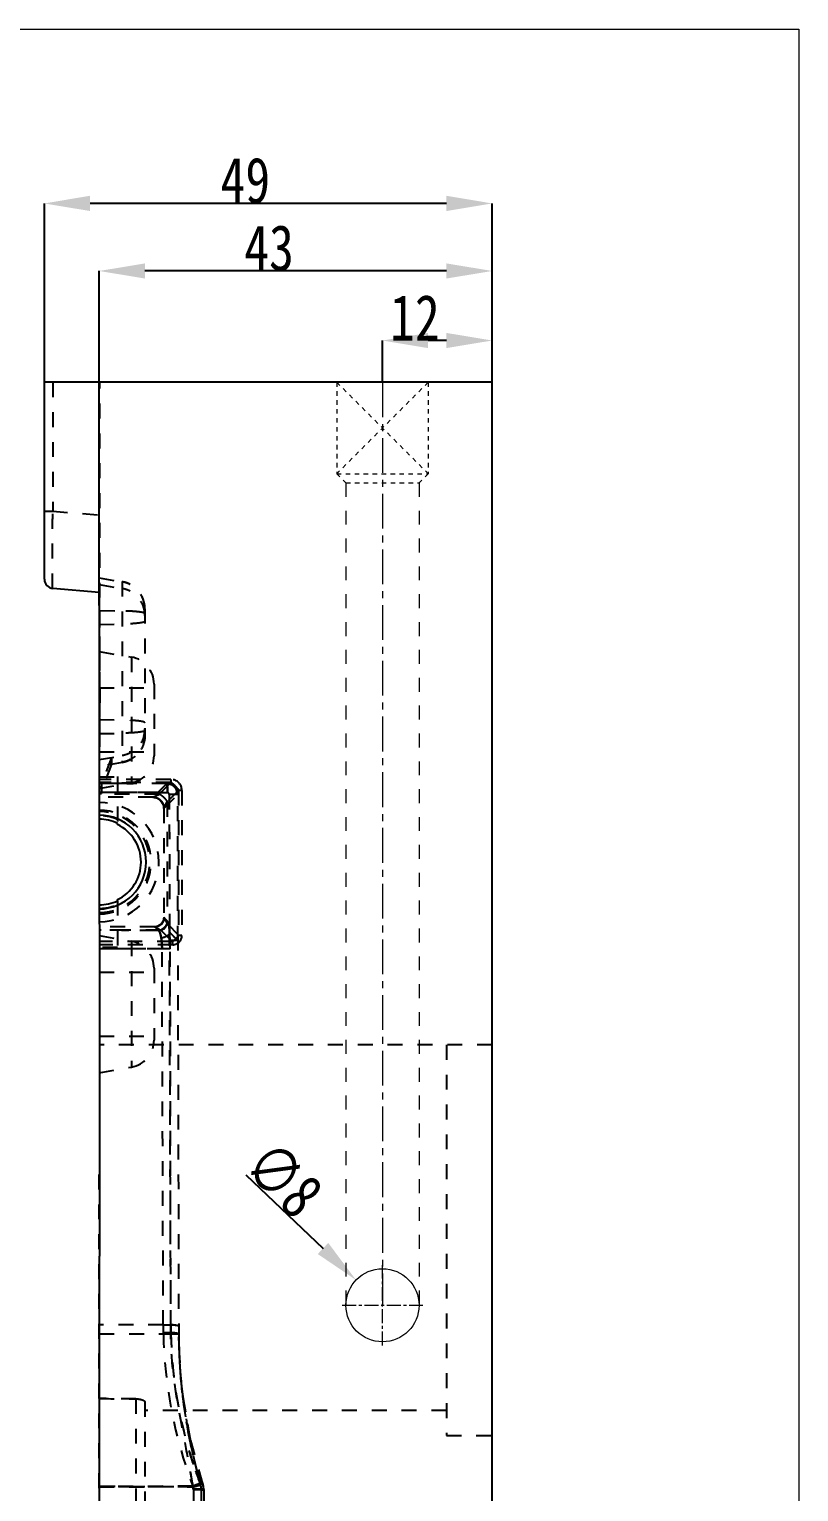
# Model space of a CAD drawing. Header units: millimetres. Extents: x 583 to 1942, y -5112 to 253.
# Drawn here: x 1304.8 to 1389, y -1785.8 to -1625.8 of the extents above; entities that cross this region are included whole.
import ezdxf

# ---------------------------------------------------------------- set-up
doc = ezdxf.new("R2010")
doc.units = ezdxf.units.MM
doc.header["$LTSCALE"] = 16.335
doc.header["$PDMODE"] = 3
doc.header["$PDSIZE"] = 0.3125
doc.linetypes.add('CENTER', pattern=[0.6, 0.375, -0.075, 0.075, -0.075])
doc.linetypes.add('HIDDEN', pattern=[0.2, 0.1, -0.1])
doc.layers.get('0').update_dxf_attribs({"linetype": 'CONTINUOUS'})
doc.layers.get('Defpoints').update_dxf_attribs({"linetype": 'CONTINUOUS'})
doc.layers.add('cool', color=153, linetype='HIDDEN', lineweight=9)
doc.layers.add('epin', color=13, linetype='CONTINUOUS', lineweight=9)
doc.layers.add('DEFAULT_2', color=8, linetype='HIDDEN')
doc.styles.get("Standard").update_dxf_attribs({"font": 'txt', "width": 0.8})
doc.dimstyles.new('副本 11', dxfattribs={"dimtxt": 2.5, "dimasz": 2.5, "dimexe": 1.25, "dimexo": 0.625, "dimtad": 1, "dimdsep": 46, "dimtxsty": 'Standard', "dimcen": 2.5, "dimadec": 0, "dimazin": 0, "dimtfac": 1, "dimtmove": 0, "dimatfit": 3, "dimfxl": 0, "dimarcsym": 0})

# ---------------------------------------------------------------- blocks, each defined once
blk = doc.blocks.new('*D118')
at = {"layer": 'Defpoints', "color": 0}
for p in [(1306.48, -1644.87), (1306.48, -1664.44), (1355.48, -1664.44)]:
    blk.add_point(p, dxfattribs=at)
at = {"layer": 'epin', "color": 4, "lineweight": -2}
for p, q in [((1306.48, -1664.44), (1306.48, -1644.87)), ((1350.48, -1644.87), (1311.48, -1644.87)), ((1355.48, -1664.44), (1355.48, -1644.87))]:
    blk.add_line(p, q, dxfattribs=at)
at = {"layer": 'epin', "color": 4}
for points in [[(1311.48, -1644.03), (1311.48, -1645.7), (1306.48, -1644.87)], [(1350.48, -1644.03), (1350.48, -1645.7), (1355.48, -1644.87)]]:
    blk.add_solid(points, dxfattribs=at)
at = {"layer": 'epin', "color": 6, "insert": (1328.47, -1642.37), "char_height": 5, "attachment_point": 5}
blk.add_mtext('49', dxfattribs=at)
blk = doc.blocks.new('*D119')
at = {"layer": 'Defpoints', "color": 0}
for p in [(1312.49, -1652.26), (1355.48, -1664.44), (1312.49, -1688.86)]:
    blk.add_point(p, dxfattribs=at)
at = {"layer": 'epin', "color": 4, "lineweight": -2}
for p, q in [((1312.49, -1688.86), (1312.49, -1652.26)), ((1350.48, -1652.26), (1317.49, -1652.26)), ((1355.48, -1664.44), (1355.48, -1652.26))]:
    blk.add_line(p, q, dxfattribs=at)
at = {"layer": 'epin', "color": 4}
for points in [[(1317.49, -1651.43), (1317.49, -1653.09), (1312.49, -1652.26)], [(1350.48, -1651.43), (1350.48, -1653.09), (1355.48, -1652.26)]]:
    blk.add_solid(points, dxfattribs=at)
at = {"layer": 'epin', "color": 6, "insert": (1331.07, -1649.76), "char_height": 5, "attachment_point": 5}
blk.add_mtext('43', dxfattribs=at)
blk = doc.blocks.new('*D167')
at = {"layer": 'Defpoints', "color": 0}
for p in [(1340.59, -1762.68), (1346.38, -1768.21)]:
    blk.add_point(p, dxfattribs=at)
at = {"layer": 'epin', "color": 4, "lineweight": -2}
blk.add_line((1328.54, -1751.16), (1336.98, -1759.22), dxfattribs=at)
at = {"layer": 'epin', "color": 4}
blk.add_solid([(1337.55, -1758.62), (1336.4, -1759.83), (1340.59, -1762.68)], dxfattribs=at)
at = {"layer": 'epin', "color": 6, "insert": (1332.68, -1751.66), "char_height": 5, "attachment_point": 5, "rotation": 316.3021}
blk.add_mtext('∅8', dxfattribs=at)
blk = doc.blocks.new('cool_jt_g12')
at = {"layer": 'cool', "ltscale": 0.3}
for p, q in [((0, 5), (10, 5)), ((0, -5), (10, 5)), ((0, 5), (10, -5)), ((10, -5), (10, 5)), ((10, 5), (11, 4)), ((11, -4), (11, 4)), ((10, -5), (11, -4)), ((0, -5), (10, -5))]:
    blk.add_line(p, q, dxfattribs=at)
blk = doc.blocks.new('*D170')
at = {"layer": 'Defpoints', "color": 0}
for p in [(1343.48, -1659.87), (1343.48, -1664.44), (1355.48, -1664.44)]:
    blk.add_point(p, dxfattribs=at)
at = {"layer": 'epin', "color": 4, "lineweight": -2}
for p, q in [((1343.48, -1664.44), (1343.48, -1659.87)), ((1350.48, -1659.87), (1348.48, -1659.87)), ((1355.48, -1664.44), (1355.48, -1659.87))]:
    blk.add_line(p, q, dxfattribs=at)
at = {"layer": 'epin', "color": 4}
for points in [[(1348.48, -1659.04), (1348.48, -1660.7), (1343.48, -1659.87)], [(1350.48, -1659.04), (1350.48, -1660.7), (1355.48, -1659.87)]]:
    blk.add_solid(points, dxfattribs=at)
at = {"layer": 'epin', "color": 6, "insert": (1347.03, -1657.37), "char_height": 5, "attachment_point": 5}
blk.add_mtext('12', dxfattribs=at)

msp = doc.modelspace()

# ---------------------------------------------------------------- linework, layer by layer
at = {"color": 7, "linetype": 'Continuous'}
for p, q in [((1306.484, -1686.001), (1306.484, -1664.442)), ((1355.484, -1664.442), (1306.484, -1664.442)), ((1355.484, -1834.442), (1355.484, -1664.442)), ((1312.484, -1687.442), (1307.397, -1686.997)), ((1312.484, -1687.442), (1312.514, -1760.057)), ((1314.484, -1712.83), (1314.484, -1712.716)), ((1314.484, -1721.167), (1314.484, -1721.054)), ((1312.484, -1811.442), (1312.514, -1760.057))]:
    msp.add_line(p, q, dxfattribs=at)
for centre, radius, start, end in [((1307.484, -1686.001), 1, 180, 265), ((1312.484, -1716.942), 5.127, 270, 90), ((1312.484, -1716.942), 4.573, 295.93642, 64.06358)]:
    msp.add_arc(centre, radius, start, end, dxfattribs=at)
for centre, major_axis, start_param, end_param in [((1312.466, -1716.874), (-1.223, 4.458), -0.719755, -0.2717779), ((1312.466, -1717.01), (1.223, 4.458), 3.4133706, 3.8613477)]:
    msp.add_ellipse(centre, major_axis=major_axis, ratio=0.9998847, start_param=start_param, end_param=end_param, dxfattribs=at)
at = {"layer": 'cool', "color": 1, "linetype": 'CENTER', "ltscale": 0.621977}
msp.add_line((1343.484, -1664.442), (1343.484, -1765.442), dxfattribs=at)
at = {"layer": 'cool', "ltscale": 0.932966}
for p, q in [((1339.484, -1675.442), (1339.484, -1765.442)), ((1347.484, -1675.442), (1347.484, -1765.442))]:
    msp.add_line(p, q, dxfattribs=at)
at = {"layer": 'DEFAULT_2', "color": 8, "linetype": 'HIDDEN'}
for p, q in [((1307.397, -1664.442), (1307.397, -1678.529)), ((1312.484, -1687.442), (1312.484, -1664.442)), ((1312.544, -1704.341), (1312.544, -1664.442)), ((1306.484, -1678.529), (1307.397, -1678.529)), ((1307.397, -1678.529), (1312.484, -1678.974)), ((1312.484, -1685.834), (1315.005, -1686.276)), ((1312.484, -1686.566), (1315.005, -1687.008)), ((1315.005, -1686.258), (1315.005, -1706.042)), ((1312.544, -1689.417), (1315.005, -1689.46)), ((1317.484, -1689.213), (1317.484, -1703.085)), ((1312.484, -1690.944), (1315.005, -1690.9)), ((1312.484, -1693.89), (1316.005, -1694.511)), ((1312.544, -1694.341), (1312.484, -1694.341)), ((1312.527, -1693.89), (1312.525, -1694.341)), ((1316.005, -1694.511), (1316.005, -1708.269)), ((1312.484, -1697.89), (1318.484, -1697.89)), ((1312.544, -1697.89), (1312.514, -1704.341)), ((1318.484, -1697.465), (1318.484, -1705.314)), ((1312.484, -1701.356), (1315.005, -1701.401)), ((1312.484, -1702.885), (1315.005, -1702.84)), ((1312.484, -1704.89), (1318.484, -1704.89)), ((1312.484, -1705.734), (1315.005, -1705.292)), ((1313.822, -1705.5), (1312.734, -1708.421)), ((1313.822, -1705.5), (1313.822, -1706.232)), ((1315.005, -1706.042), (1312.484, -1706.487)), ((1313.822, -1706.232), (1312.734, -1709.153)), ((1314.484, -1707.591), (1314.484, -1712.716)), ((1320.323, -1707.897), (1312.484, -1707.897)), ((1320.323, -1708.25), (1312.484, -1708.25)), ((1312.484, -1708.89), (1316.005, -1708.269)), ((1312.484, -1708.322), (1312.735, -1708.322)), ((1312.484, -1708.72), (1312.734, -1708.72)), ((1312.734, -1708.421), (1312.734, -1709.452)), ((1315.673, -1708.327), (1316.005, -1708.328)), ((1316.005, -1708.328), (1316.186, -1708.328)), ((1319.877, -1708.349), (1318.376, -1709.85)), ((1320.323, -1708.25), (1319.071, -1709.503)), ((1319.877, -1708.349), (1319.885, -1708.344)), ((1319.885, -1708.344), (1319.885, -1708.344)), ((1321.176, -1709.103), (1319.924, -1710.356)), ((1320.323, -1707.897), (1320.323, -1708.25)), ((1321.176, -1709.103), (1321.176, -1724.923)), ((1321.529, -1709.103), (1321.176, -1709.103)), ((1321.529, -1709.103), (1321.529, -1724.982)), ((1312.484, -1709.316), (1312.733, -1709.316)), ((1312.484, -1709.452), (1312.734, -1709.452)), ((1319.071, -1709.503), (1312.484, -1709.503)), ((1318.364, -1709.856), (1312.484, -1709.856)), ((1318.376, -1709.85), (1318.363, -1709.856)), ((1318.376, -1709.85), (1318.364, -1709.856)), ((1318.364, -1709.856), (1318.783, -1709.931)), ((1318.364, -1709.856), (1318.821, -1709.946)), ((1318.366, -1709.855), (1319.071, -1709.503)), ((1318.783, -1709.931), (1319.203, -1710.195)), ((1318.821, -1709.946), (1319.231, -1710.224)), ((1319.203, -1710.195), (1319.481, -1710.606)), ((1319.231, -1710.224), (1319.495, -1710.643)), ((1319.481, -1710.606), (1319.57, -1711.062)), ((1319.495, -1710.643), (1319.57, -1711.062)), ((1319.571, -1711.061), (1319.924, -1710.356)), ((1319.576, -1711.05), (1321.076, -1709.55)), ((1319.924, -1710.356), (1319.924, -1723.67)), ((1320.153, -1709.549), (1320.173, -1725.535)), ((1321.081, -1709.55), (1320.153, -1709.549)), ((1321.078, -1725.535), (1321.076, -1709.55)), ((1321.076, -1709.55), (1321.081, -1709.55)), ((1319.576, -1711.05), (1319.57, -1711.063)), ((1319.576, -1711.05), (1319.57, -1711.063)), ((1319.57, -1711.063), (1319.57, -1723.022)), ((1314.484, -1721.167), (1314.484, -1726.292)), ((1319.498, -1723.397), (1319.264, -1723.745)), ((1319.51, -1723.366), (1319.288, -1723.721)), ((1319.57, -1723.022), (1319.498, -1723.397)), ((1319.57, -1723.023), (1319.51, -1723.366)), ((1319.576, -1723.034), (1319.57, -1723.022)), ((1319.571, -1723.024), (1319.924, -1723.67)), ((1319.98, -1723.437), (1319.576, -1723.034)), ((1320.326, -1768.562), (1320.17, -1723.021)), ((1318.576, -1724.034), (1312.484, -1724.034)), ((1319.213, -1724.381), (1312.484, -1724.381)), ((1312.484, -1724.994), (1316.005, -1725.615)), ((1318.98, -1724.437), (1318.564, -1724.433)), ((1318.94, -1723.955), (1318.565, -1724.028)), ((1318.576, -1724.034), (1318.565, -1724.028)), ((1318.566, -1724.028), (1319.213, -1724.381)), ((1318.576, -1724.034), (1318.98, -1724.437)), ((1319.288, -1723.721), (1318.94, -1723.955)), ((1320.466, -1725.634), (1319.213, -1724.381)), ((1321.176, -1724.923), (1319.924, -1723.67)), ((1320.196, -1724.653), (1321.078, -1725.535)), ((1321.027, -1725.484), (1320.196, -1724.653)), ((1321.078, -1724.982), (1321.18, -1767.722)), ((1321.529, -1724.982), (1321.176, -1724.923)), ((1320.466, -1725.634), (1312.484, -1725.634)), ((1320.524, -1725.987), (1312.484, -1725.987)), ((1316.005, -1725.615), (1316.005, -1739.373)), ((1320.258, -1726.445), (1319.359, -1726.446)), ((1319.492, -1767.627), (1319.359, -1726.446)), ((1320.479, -1725.535), (1320.173, -1725.535)), ((1320.314, -1767.6), (1320.258, -1726.445)), ((1320.466, -1725.634), (1320.524, -1725.987)), ((1320.524, -1725.987), (1320.466, -1725.634)), ((1321.078, -1725.535), (1321.027, -1725.484)), ((1321.078, -1725.535), (1321.083, -1725.535)), ((1321.078, -1725.535), (1321.083, -1725.535)), ((1312.484, -1728.994), (1318.484, -1728.994)), ((1318.484, -1728.569), (1318.484, -1736.419)), ((1312.484, -1735.994), (1318.484, -1735.994)), ((1355.484, -1736.942), (1312.484, -1736.942)), ((1350.484, -1736.942), (1350.484, -1779.69)), ((1312.484, -1739.994), (1316.005, -1739.373)), ((1312.544, -1760.057), (1312.544, -1739.182)), ((1312.484, -1834.442), (1312.484, -1750.057)), ((1321.18, -1767.722), (1321.181, -1768.001)), ((1321.18, -1767.722), (1321.181, -1768.14)), ((1321.181, -1768.001), (1321.182, -1768.559)), ((1321.181, -1768.14), (1321.183, -1768.559)), ((1320.322, -1768.441), (1319.502, -1768.455)), ((1320.326, -1768.562), (1321.182, -1768.559)), ((1321.182, -1768.559), (1321.183, -1768.559)), ((1321.182, -1768.559), (1321.194, -1769.508)), ((1321.193, -1769.508), (1321.194, -1769.564)), ((1321.574, -1774.982), (1321.194, -1769.508)), ((1321.194, -1769.564), (1321.232, -1770.789)), ((1321.441, -1773.844), (1321.232, -1770.789)), ((1316.502, -1775.68), (1312.484, -1775.654)), ((1316.502, -1775.68), (1316.502, -1811.599)), ((1317.484, -1776.023), (1317.484, -1820.496)), ((1322.514, -1780.347), (1321.574, -1774.982)), ((1350.484, -1776.942), (1317.484, -1776.942)), ((1323.159, -1783.521), (1322.248, -1779.456)), ((1350.484, -1779.692), (1355.484, -1779.692)), ((1323.155, -1783.511), (1323.571, -1785.009)), ((1322.72, -1785.231), (1312.484, -1785.289)), ((1312.693, -1785.325), (1312.484, -1785.325)), ((1323.652, -1785.57), (1322.793, -1785.57)), ((1322.793, -1785.57), (1322.793, -1787.292)), ((1323.652, -1785.651), (1322.793, -1785.651)), ((1323.652, -1785.57), (1323.652, -1787.292)), ((1323.816, -1784.92), (1323.816, -1784.92)), ((1323.941, -1785.616), (1323.834, -1784.969)), ((1323.941, -1785.616), (1323.941, -1787.292))]:
    msp.add_line(p, q, dxfattribs=at)
for points in [[(1321.081, -1709.55), (1321.069, -1709.385), (1320.902, -1708.918), (1320.554, -1708.553), (1320.096, -1708.364), (1319.885, -1708.344)], [(1321.081, -1709.55), (1321.06, -1709.325), (1320.868, -1708.865), (1320.5, -1708.519), (1320.033, -1708.354), (1319.885, -1708.344)], [(1319.264, -1723.745), (1318.908, -1723.967), (1318.565, -1724.028)], [(1322.253, -1779.483), (1321.435, -1773.783), (1321.182, -1768.559)], [(1323.833, -1784.968), (1322.448, -1780.041), (1321.528, -1774.57)], [(1323.941, -1785.616), (1323.913, -1785.284), (1323.816, -1784.919)]]:
    msp.add_lwpolyline(points, dxfattribs=at)
for centre, radius, start, end in [((1314.484, -1689.213), 3, 0, 80), ((489.648, -1688.525), 822.897, 359.626485, 359.937925), ((1314.523, -1689.945), 2.961, 14.07658, 16.06014), ((1314.497, -1689.95), 2.987, 0.04163, 14.06626), ((1937.541, -1697.996), 625.027, 179.664945, 179.966442), ((1315.484, -1697.465), 3, 0, 80), ((1314.497, -1702.35), 2.987, 345.93374, 359.95837), ((1314.484, -1703.088), 3, 280, 0), ((1314.523, -1702.356), 2.961, 343.93986, 345.92342), ((1315.484, -1705.314), 3, 280, 0), ((1311.4, -1519.548), 188.069, 270.33048, 270.93983), ((1312.491, -2705.165), 996.849, 89.575028, 90.00038), ((1312.491, -2704.099), 995.777, 89.574996, 90.000376), ((1312.5, -2702.702), 994.38, 89.574913, 89.787627), ((1319.864, -1709.561), 1.212, 0.54877, 89.38333), ((1320.323, -1709.103), 1.206, 0, 90), ((1319.365, -1710.062), 2.052, 36.25206, 53.74794), ((1312.491, -2589.047), 879.731, 89.514054, 90.000399), ((1312.484, -1716.942), 6.532, 270, 90), ((1312.487, -2590.316), 881, 89.617516, 89.983984), ((1318.32, -1711.168), 1.322, 66.10416, 69.5052), ((1318.458, -1710.967), 1.078, 43.46592, 48.26092), ((1318.258, -1711.107), 1.323, 21.59881, 23.91516), ((1312.484, -1716.942), 5.678, 270, 90), ((1312.484, -1716.942), 5.527, 270, 90), ((1312.484, -1716.942), 5.073, 66.77995, 90), ((1312.484, -1716.942), 5.073, 270, 293.22005), ((1312.487, -2449.169), 724.761, 89.486645, 90.000194), ((1312.493, -2447.925), 723.517, 89.519248, 90.000671), ((1318.647, -1723.104), 0.896, 313.9829, 317.85277), ((1320.524, -1724.982), 1.005, 270, 0), ((1311.4, -1914.336), 188.069, 89.06017, 89.66952), ((1312.485, -2667.875), 941.455, 89.878277, 90.000017), ((1312.486, -2665.781), 939.36, 89.580779, 90.000117), ((1312.493, -2665.012), 938.591, 89.689807, 89.878383), ((1315.484, -1728.569), 3, 0, 80), ((1310.009, -1726.521), 9.351, 0.45945, 3.27654), ((1292.038, -1726.482), 28.22, 1.01014, 1.3832), ((1291.58, -1726.491), 28.678, 0.09231, 1.01195), ((1320.811, -1931.418), 205.883, 89.96279, 90.09247), ((1319.69, -1724.151), 1.675, 306.14916, 314.95209), ((1315.484, -1736.419), 3, 280, 0), ((1312.492, -4143.349), 2375.781, 89.831186, 90.000184), ((1312.516, -4126.81), 2359.242, 89.830594, 90.000776), ((1367.023, -1767.612), 47.53, 180.01746, 181.01658), ((1370.873, -1767.534), 50.559, 180.07483, 181.0279), ((1310.994, 1146.232), 2914.814, 270.029301, 270.183432), ((1313.688, 708.389), 2476.972, 269.972168, 270.153545), ((1369.807, -1767.501), 50.315, 181.08674, 200.63269), ((1369.231, -1767.52), 48.918, 181.07918, 200.86555), ((1368.977, -1767.57), 48.663, 181.02596, 199.19396), ((1379.053, -1768.389), 57.871, 180.16867, 181.1087), ((1380.531, -1768.329), 59.349, 181.13825, 194.82063), ((1379.665, -1768.37), 58.483, 182.37065, 183.31319), ((1379.978, -1768.352), 58.797, 183.31364, 184.79119), ((1380.354, -1768.32), 59.174, 184.79141, 186.46506), ((1380.895, -1768.256), 59.719, 186.46773, 190.07665), ((1381.231, -1768.198), 60.06, 190.07439, 191.56829), ((1381.43, -1768.157), 60.263, 191.56909, 194.77071), ((1223.887, -1801.578), 100.202, 9.37957, 10.3139), ((1369.876, -1767.231), 49.624, 199.22231, 200.91189), ((1312.832, -2975.126), 1189.838, 89.775958, 90.016745), ((1313.043, -2856.433), 1071.144, 89.481358, 90.029859), ((1313.577, -2777.683), 992.393, 89.471039, 89.77437), ((1321.819, -1785.571), 0.973, 0.05807, 17.25771), ((1324.026, -1787.181), 2.294, 101.61279, 102.70918), ((1321.535, -1785.694), 2.123, 18.6937, 20.7096), ((1321.66, -1785.652), 1.991, 0.02774, 18.69979), ((1321.658, -1785.569), 1.994, 359.95984, 16.26772)]:
    msp.add_arc(centre, radius, start, end, dxfattribs=at)
msp.add_ellipse((1717.049, -1756.942), major_axis=(1145.799, 0), ratio=0.0174551, start_param=-1.9316625, end_param=-1.9279175, dxfattribs=at)
for points, knots in [([(1307.397, -1686.997), (1307.394, -1686.996), (1307.393, -1686.976), (1307.388, -1686.951), (1307.385, -1686.897), (1307.382, -1686.827), (1307.379, -1686.736), (1307.374, -1686.576), (1307.37, -1686.327), (1307.366, -1685.973), (1307.364, -1685.548), (1307.362, -1685.055), (1307.361, -1684.499), (1307.362, -1683.885), (1307.365, -1682.969), (1307.371, -1681.729), (1307.382, -1680.16), (1307.392, -1679.08), (1307.397, -1678.529)], [0, 0, 0, 0, 0.001335, 0.0049982, 0.0110279, 0.0194208, 0.0301684, 0.0432475, 0.0762591, 0.1181626, 0.1685619, 0.2269717, 0.2928429, 0.3655331, 0.4443552, 0.6172282, 0.8049096, 1, 1, 1, 1]), ([(1317.484, -1689.216), (1317.484, -1688.87), (1317.361, -1688.172), (1316.829, -1687.257), (1316.015, -1686.577), (1315.347, -1686.336), (1315.005, -1686.276)], [0, 0, 0, 0, 0.2495177, 0.4992598, 0.7494209, 1, 1, 1, 1]), ([(1317.484, -1689.948), (1317.484, -1689.603), (1317.361, -1688.905), (1316.829, -1687.99), (1316.015, -1687.31), (1315.347, -1687.068), (1315.005, -1687.008)], [0, 0, 0, 0, 0.2495177, 0.4992598, 0.7494209, 1, 1, 1, 1]), ([(1317.484, -1689.754), (1317.484, -1689.731), (1317.413, -1689.681), (1317.281, -1689.644), (1317.056, -1689.597), (1316.761, -1689.558), (1316.394, -1689.522), (1315.802, -1689.482), (1315.332, -1689.466), (1315.005, -1689.46)], [0, 0, 0, 0, 0.0273589, 0.08458, 0.1741402, 0.294242, 0.4414896, 0.6116575, 1, 1, 1, 1]), ([(1317.029, -1689.596), (1316.742, -1689.55), (1316.067, -1689.493), (1315.391, -1689.467), (1315.005, -1689.46)], [0, 0, 0, 0, 0.4293679, 1, 1, 1, 1]), ([(1317.484, -1690.606), (1317.484, -1690.629), (1317.413, -1690.679), (1317.281, -1690.716), (1317.056, -1690.763), (1316.761, -1690.802), (1316.394, -1690.838), (1315.802, -1690.878), (1315.332, -1690.894), (1315.005, -1690.9)], [0, 0, 0, 0, 0.0273589, 0.08458, 0.1741402, 0.294242, 0.4414896, 0.6116575, 1, 1, 1, 1]), ([(1317.484, -1701.695), (1317.484, -1701.671), (1317.413, -1701.622), (1317.281, -1701.585), (1317.056, -1701.537), (1316.761, -1701.498), (1316.394, -1701.462), (1315.802, -1701.422), (1315.332, -1701.406), (1315.005, -1701.401)], [0, 0, 0, 0, 0.0273589, 0.08458, 0.1741402, 0.294242, 0.4414896, 0.6116575, 1, 1, 1, 1]), ([(1317.484, -1702.352), (1317.484, -1702.698), (1317.361, -1703.396), (1316.829, -1704.311), (1316.015, -1704.991), (1315.347, -1705.232), (1315.005, -1705.292)], [0, 0, 0, 0, 0.2495177, 0.4992598, 0.7494209, 1, 1, 1, 1]), ([(1317.484, -1702.547), (1317.484, -1702.57), (1317.413, -1702.619), (1317.281, -1702.656), (1317.056, -1702.704), (1316.761, -1702.743), (1316.394, -1702.779), (1315.802, -1702.819), (1315.332, -1702.835), (1315.005, -1702.84)], [0, 0, 0, 0, 0.0273589, 0.08458, 0.1741402, 0.294242, 0.4414896, 0.6116575, 1, 1, 1, 1]), ([(1317.029, -1702.705), (1316.742, -1702.75), (1316.067, -1702.808), (1315.391, -1702.834), (1315.005, -1702.84)], [0, 0, 0, 0, 0.4293679, 1, 1, 1, 1]), ([(1317.484, -1703.085), (1317.484, -1703.43), (1317.361, -1704.128), (1316.829, -1705.043), (1316.015, -1705.723), (1315.347, -1705.965), (1315.005, -1706.025)], [0, 0, 0, 0, 0.2495177, 0.4992598, 0.7494209, 1, 1, 1, 1]), ([(1319.877, -1708.349), (1320.033, -1708.35), (1320.347, -1708.415), (1320.743, -1708.683), (1321.01, -1709.081), (1321.075, -1709.395), (1321.076, -1709.55)], [0, 0, 0, 0, 0.249642, 0.4998243, 0.7501087, 1, 1, 1, 1]), ([(1319.952, -1709.347), (1319.953, -1709.226), (1319.952, -1709.046), (1319.945, -1708.812), (1319.937, -1708.654), (1319.927, -1708.526), (1319.915, -1708.428), (1319.904, -1708.377), (1319.892, -1708.344), (1319.885, -1708.344)], [0, 0, 0, 0, 0.3591489, 0.5356516, 0.6950811, 0.8257207, 0.9210253, 0.9778905, 1, 1, 1, 1]), ([(1319.923, -1708.494), (1319.937, -1708.622), (1319.95, -1708.907), (1319.953, -1709.191), (1319.952, -1709.347)], [0, 0, 0, 0, 0.4508348, 1, 1, 1, 1]), ([(1320.323, -1708.25), (1320.345, -1708.261), (1320.433, -1708.308), (1320.517, -1708.362), (1320.578, -1708.407)], [0, 0, 0, 0, 0.2429762, 1, 1, 1, 1]), ([(1321.02, -1708.848), (1321.035, -1708.869), (1321.092, -1708.95), (1321.143, -1709.036), (1321.176, -1709.103)], [0, 0, 0, 0, 0.256422, 1, 1, 1, 1]), ([(1318.364, -1709.856), (1318.371, -1709.856), (1318.394, -1709.837), (1318.445, -1709.818), (1318.52, -1709.777), (1318.613, -1709.732), (1318.718, -1709.679), (1318.871, -1709.603), (1318.99, -1709.543), (1319.071, -1709.503)], [0, 0, 0, 0, 0.0279149, 0.1024959, 0.2128899, 0.346747, 0.4965265, 0.6572823, 1, 1, 1, 1]), ([(1319.576, -1711.05), (1319.575, -1710.9), (1319.505, -1710.589), (1319.247, -1710.181), (1318.838, -1709.922), (1318.527, -1709.851), (1318.376, -1709.85)], [0, 0, 0, 0, 0.2418277, 0.4994461, 0.7574033, 1, 1, 1, 1]), ([(1318.376, -1709.85), (1318.409, -1709.85), (1318.548, -1709.859), (1318.684, -1709.892), (1318.783, -1709.929)], [0, 0, 0, 0, 0.2385982, 1, 1, 1, 1]), ([(1319.071, -1709.503), (1319.259, -1709.597), (1319.589, -1709.848), (1319.836, -1710.18), (1319.924, -1710.356)], [0, 0, 0, 0, 0.5184831, 1, 1, 1, 1]), ([(1319.488, -1710.62), (1319.502, -1710.656), (1319.55, -1710.794), (1319.575, -1710.941), (1319.576, -1711.05)], [0, 0, 0, 0, 0.260788, 1, 1, 1, 1]), ([(1319.57, -1711.062), (1319.57, -1711.055), (1319.589, -1711.032), (1319.609, -1710.981), (1319.649, -1710.906), (1319.694, -1710.813), (1319.747, -1710.709), (1319.824, -1710.555), (1319.883, -1710.436), (1319.924, -1710.356)], [0, 0, 0, 0, 0.0279149, 0.1024959, 0.2128899, 0.346747, 0.4965265, 0.6572823, 1, 1, 1, 1]), ([(1320.153, -1709.549), (1320.152, -1709.498), (1320.105, -1709.395), (1320.003, -1709.348), (1319.952, -1709.347)], [0, 0, 0, 0, 0.4995551, 1, 1, 1, 1]), ([(1318.576, -1724.034), (1318.831, -1724.031), (1319.357, -1723.815), (1319.574, -1723.288), (1319.576, -1723.034)], [0, 0, 0, 0, 0.4994593, 1, 1, 1, 1]), ([(1318.98, -1724.437), (1319.234, -1724.435), (1319.761, -1724.219), (1319.977, -1723.692), (1319.98, -1723.437)], [0, 0, 0, 0, 0.5000003, 1, 1, 1, 1]), ([(1319.576, -1723.034), (1319.576, -1723.063), (1319.568, -1723.185), (1319.537, -1723.306), (1319.503, -1723.392)], [0, 0, 0, 0, 0.2382404, 1, 1, 1, 1]), ([(1319.57, -1723.022), (1319.571, -1723.029), (1319.588, -1723.049), (1319.607, -1723.094), (1319.646, -1723.161), (1319.71, -1723.28), (1319.805, -1723.452), (1319.883, -1723.595), (1319.924, -1723.67)], [0, 0, 0, 0, 0.026801, 0.0982383, 0.2053195, 0.3381668, 0.6505469, 1, 1, 1, 1]), ([(1319.98, -1723.437), (1320.013, -1723.471), (1320.057, -1723.605), (1320.111, -1723.852), (1320.159, -1724.218), (1320.184, -1724.497), (1320.196, -1724.653)], [0, 0, 0, 0, 0.1144273, 0.3231161, 0.621889, 1, 1, 1, 1]), ([(1320.042, -1723.566), (1320.038, -1723.551), (1320.022, -1723.506), (1320.003, -1723.46), (1319.98, -1723.437)], [0, 0, 0, 0, 0.3262477, 1, 1, 1, 1]), ([(1320.196, -1724.653), (1320.179, -1724.431), (1320.143, -1724.067), (1320.086, -1723.703), (1320.042, -1723.566)], [0, 0, 0, 0, 0.6077424, 1, 1, 1, 1]), ([(1318.565, -1724.028), (1318.571, -1724.028), (1318.591, -1724.045), (1318.637, -1724.065), (1318.703, -1724.104), (1318.823, -1724.168), (1318.994, -1724.262), (1319.137, -1724.34), (1319.213, -1724.381)], [0, 0, 0, 0, 0.0268014, 0.0982395, 0.2053217, 0.3381694, 0.6505492, 1, 1, 1, 1]), ([(1318.955, -1723.952), (1318.924, -1723.965), (1318.802, -1724.009), (1318.672, -1724.033), (1318.576, -1724.034)], [0, 0, 0, 0, 0.2610256, 1, 1, 1, 1]), ([(1318.98, -1724.437), (1319.015, -1724.456), (1319.08, -1724.542), (1319.151, -1724.713), (1319.218, -1724.958), (1319.253, -1725.145), (1319.269, -1725.25)], [0, 0, 0, 0, 0.1358793, 0.3487704, 0.6388884, 1, 1, 1, 1]), ([(1319.09, -1724.575), (1319.081, -1724.558), (1319.053, -1724.507), (1319.016, -1724.456), (1318.98, -1724.437)], [0, 0, 0, 0, 0.3150496, 1, 1, 1, 1]), ([(1319.269, -1725.25), (1319.248, -1725.116), (1319.204, -1724.887), (1319.133, -1724.662), (1319.09, -1724.575)], [0, 0, 0, 0, 0.5804687, 1, 1, 1, 1]), ([(1319.213, -1724.381), (1319.29, -1724.342), (1319.576, -1724.161), (1319.811, -1723.895), (1319.924, -1723.67)], [0, 0, 0, 0, 0.2553793, 1, 1, 1, 1]), ([(1319.924, -1723.67), (1319.885, -1723.748), (1319.704, -1724.034), (1319.438, -1724.268), (1319.213, -1724.381)], [0, 0, 0, 0, 0.2553787, 1, 1, 1, 1]), ([(1320.196, -1724.653), (1320.186, -1724.727), (1320.085, -1724.933), (1319.749, -1725.159), (1319.438, -1725.234), (1319.269, -1725.25)], [0, 0, 0, 0, 0.1902153, 0.5640691, 1, 1, 1, 1]), ([(1320.196, -1724.653), (1320.186, -1724.728), (1320.081, -1724.937), (1319.745, -1725.161), (1319.435, -1725.234), (1319.269, -1725.25)], [0, 0, 0, 0, 0.1943507, 0.570854, 1, 1, 1, 1]), ([(1320.259, -1726.445), (1320.258, -1726.285), (1320.252, -1725.688), (1320.229, -1725.09), (1320.196, -1724.653)], [0, 0, 0, 0, 0.2667893, 1, 1, 1, 1]), ([(1320.25, -1725.801), (1320.248, -1725.699), (1320.236, -1725.316), (1320.217, -1724.933), (1320.196, -1724.653)], [0, 0, 0, 0, 0.2668491, 1, 1, 1, 1]), ([(1321.176, -1724.923), (1321.142, -1724.992), (1320.964, -1725.28), (1320.699, -1725.517), (1320.466, -1725.634)], [0, 0, 0, 0, 0.2290096, 1, 1, 1, 1]), ([(1320.873, -1725.336), (1320.904, -1725.305), (1321.02, -1725.179), (1321.119, -1725.037), (1321.176, -1724.923)], [0, 0, 0, 0, 0.2557784, 1, 1, 1, 1]), ([(1321.176, -1724.923), (1321.226, -1724.931), (1321.296, -1724.943), (1321.383, -1724.957), (1321.434, -1724.966), (1321.473, -1724.972), (1321.504, -1724.979), (1321.517, -1724.978), (1321.529, -1724.984), (1321.529, -1724.982)], [0, 0, 0, 0, 0.4233819, 0.5960278, 0.7395059, 0.8525522, 0.9341965, 0.9835737, 1, 1, 1, 1]), ([(1319.269, -1725.25), (1319.283, -1725.34), (1319.335, -1725.736), (1319.357, -1726.137), (1319.359, -1726.446)], [0, 0, 0, 0, 0.2278151, 1, 1, 1, 1]), ([(1319.344, -1725.986), (1319.341, -1725.921), (1319.324, -1725.674), (1319.297, -1725.429), (1319.269, -1725.25)], [0, 0, 0, 0, 0.2659025, 1, 1, 1, 1]), ([(1321.083, -1725.535), (1321.082, -1725.537), (1321.074, -1725.534), (1321.064, -1725.537), (1321.041, -1725.535), (1320.998, -1725.536), (1320.923, -1725.535), (1320.813, -1725.535), (1320.678, -1725.535), (1320.462, -1725.535), (1320.291, -1725.535), (1320.173, -1725.535)], [0, 0, 0, 0, 0.0047189, 0.01875, 0.0420449, 0.0743918, 0.164972, 0.2874823, 0.437624, 0.6104395, 1, 1, 1, 1]), ([(1320.466, -1725.634), (1320.483, -1725.625), (1320.556, -1725.586), (1320.626, -1725.541), (1320.678, -1725.503)], [0, 0, 0, 0, 0.2348788, 1, 1, 1, 1]), ([(1321.083, -1725.535), (1321.081, -1725.532), (1321.066, -1725.538), (1321.043, -1725.532), (1320.998, -1725.536), (1320.964, -1725.535), (1320.945, -1725.535)], [0, 0, 0, 0, 0.0642496, 0.2548058, 0.5687214, 1, 1, 1, 1]), ([(1320.314, -1767.6), (1320.218, -1767.602), (1320.04, -1767.603), (1319.767, -1767.61), (1319.586, -1767.608), (1319.492, -1767.627)], [0, 0, 0, 0, 0.3485028, 0.6492177, 1, 1, 1, 1]), ([(1320.314, -1767.6), (1320.218, -1767.602), (1320.04, -1767.603), (1319.767, -1767.61), (1319.586, -1767.608), (1319.492, -1767.627)], [0, 0, 0, 0, 0.3485029, 0.6492177, 1, 1, 1, 1]), ([(1321.18, -1767.722), (1321.176, -1767.715), (1321.153, -1767.701), (1321.108, -1767.687), (1321.036, -1767.671), (1320.892, -1767.647), (1320.648, -1767.619), (1320.436, -1767.6), (1320.314, -1767.591)], [0, 0, 0, 0, 0.0294765, 0.0841385, 0.1662309, 0.2763335, 0.5813453, 1, 1, 1, 1]), ([(1321.18, -1767.722), (1321.175, -1767.717), (1321.151, -1767.707), (1321.107, -1767.69), (1321.035, -1767.669), (1320.891, -1767.635), (1320.648, -1767.601), (1320.436, -1767.591), (1320.314, -1767.591)], [0, 0, 0, 0, 0.0266413, 0.0822797, 0.1663808, 0.2784047, 0.5846794, 1, 1, 1, 1]), ([(1320.322, -1768.441), (1320.445, -1768.45), (1320.657, -1768.466), (1320.901, -1768.491), (1321.044, -1768.513), (1321.115, -1768.527), (1321.157, -1768.54), (1321.18, -1768.552), (1321.182, -1768.559)], [0, 0, 0, 0, 0.4241519, 0.7310811, 0.8407677, 0.9214951, 0.9737963, 1, 1, 1, 1]), ([(1321.183, -1768.559), (1321.177, -1768.56), (1321.156, -1768.551), (1321.113, -1768.542), (1321.043, -1768.524), (1320.948, -1768.505), (1320.827, -1768.484), (1320.616, -1768.456), (1320.445, -1768.445), (1320.322, -1768.441)], [0, 0, 0, 0, 0.0207901, 0.0727612, 0.1550629, 0.2669308, 0.4077452, 0.5770449, 1, 1, 1, 1]), ([(1320.326, -1768.568), (1320.438, -1768.567), (1320.628, -1768.567), (1320.939, -1768.561), (1321.021, -1768.565), (1321.204, -1768.556), (1321.183, -1768.559)], [0, 0, 0, 0, 0.3951824, 0.7129922, 0.9243078, 1, 1, 1, 1]), ([(1322.755, -1785.282), (1322.531, -1783.885), (1321.489, -1778.359), (1320.343, -1772.784), (1320.326, -1768.568)], [0, 0, 0, 0, 0.2512236, 1, 1, 1, 1]), ([(1316.502, -1775.68), (1316.631, -1775.681), (1316.87, -1775.7), (1317.146, -1775.763), (1317.32, -1775.839), (1317.424, -1775.903), (1317.484, -1775.976), (1317.484, -1776.023)], [0, 0, 0, 0, 0.3551405, 0.6560039, 0.7753238, 0.87145, 1, 1, 1, 1]), ([(1312.484, -1785.325), (1313.342, -1785.325), (1316.765, -1785.311), (1320.187, -1785.271), (1322.751, -1785.282)], [0, 0, 0, 0, 0.2507053, 1, 1, 1, 1]), ([(1322.751, -1785.282), (1321.916, -1785.278), (1318.564, -1785.281), (1315.211, -1785.323), (1312.693, -1785.325)], [0, 0, 0, 0, 0.2489736, 1, 1, 1, 1]), ([(1323.581, -1785.021), (1323.572, -1785.009), (1323.54, -1784.989), (1323.474, -1785.003), (1323.398, -1785.044), (1323.293, -1785.09), (1323.158, -1785.109), (1323.007, -1785.14), (1322.851, -1785.203), (1322.748, -1785.256), (1322.696, -1785.284)], [0, 0, 0, 0, 0.0477294, 0.1090668, 0.2020625, 0.3233446, 0.4682193, 0.6328704, 0.8124918, 1, 1, 1, 1]), ([(1322.709, -1785.333), (1322.816, -1785.304), (1323.021, -1785.247), (1323.263, -1785.178), (1323.423, -1785.128), (1323.507, -1785.101), (1323.559, -1785.08), (1323.587, -1785.071), (1323.593, -1785.064)], [0, 0, 0, 0, 0.3624285, 0.6885385, 0.8143678, 0.9094171, 0.971841, 1, 1, 1, 1]), ([(1323.521, -1784.943), (1323.493, -1784.956), (1323.401, -1784.98), (1323.232, -1785.048), (1322.991, -1785.129), (1322.816, -1785.207), (1322.721, -1785.249)], [0, 0, 0, 0, 0.1095562, 0.3295762, 0.6371361, 1, 1, 1, 1]), ([(1322.722, -1785.249), (1322.746, -1785.239), (1322.84, -1785.197), (1322.934, -1785.156), (1323.005, -1785.128)], [0, 0, 0, 0, 0.257847, 1, 1, 1, 1]), ([(1323.546, -1785.014), (1323.521, -1785.033), (1323.431, -1785.069), (1323.26, -1785.143), (1323.017, -1785.233), (1322.835, -1785.299), (1322.739, -1785.332)], [0, 0, 0, 0, 0.1087162, 0.3314119, 0.6472361, 1, 1, 1, 1]), ([(1323.005, -1785.128), (1323.027, -1785.12), (1323.108, -1785.089), (1323.189, -1785.061), (1323.249, -1785.039)], [0, 0, 0, 0, 0.2708358, 1, 1, 1, 1]), ([(1323.249, -1785.039), (1323.267, -1785.033), (1323.327, -1785.012), (1323.387, -1784.989), (1323.429, -1784.974)], [0, 0, 0, 0, 0.2915297, 1, 1, 1, 1]), ([(1323.301, -1785.085), (1323.338, -1785.075), (1323.4, -1785.047), (1323.475, -1785.005), (1323.54, -1784.99), (1323.572, -1785.009), (1323.581, -1785.021)], [0, 0, 0, 0, 0.3759798, 0.664791, 0.8544679, 1, 1, 1, 1]), ([(1323.429, -1784.974), (1323.44, -1784.971), (1323.471, -1784.96), (1323.502, -1784.952), (1323.521, -1784.943)], [0, 0, 0, 0, 0.3515544, 1, 1, 1, 1]), ([(1323.833, -1784.969), (1323.831, -1784.962), (1323.795, -1784.961), (1323.743, -1784.951), (1323.642, -1784.948), (1323.566, -1784.945), (1323.521, -1784.943)], [0, 0, 0, 0, 0.0735917, 0.2636463, 0.5723986, 1, 1, 1, 1]), ([(1323.57, -1785.005), (1323.608, -1784.998), (1323.671, -1784.985), (1323.752, -1784.96), (1323.793, -1784.945), (1323.818, -1784.926), (1323.816, -1784.92)], [0, 0, 0, 0, 0.4333048, 0.7401255, 0.9247487, 1, 1, 1, 1]), ([(1323.571, -1785.009), (1323.599, -1785.007), (1323.679, -1784.999), (1323.758, -1784.992), (1323.809, -1784.98)], [0, 0, 0, 0, 0.3491304, 1, 1, 1, 1]), ([(1323.777, -1784.908), (1323.766, -1784.908), (1323.698, -1784.909), (1323.631, -1784.921), (1323.576, -1784.932)], [0, 0, 0, 0, 0.1702581, 1, 1, 1, 1]), ([(1323.941, -1785.616), (1323.941, -1785.609), (1323.906, -1785.602), (1323.86, -1785.592), (1323.764, -1785.581), (1323.694, -1785.574), (1323.652, -1785.57)], [0, 0, 0, 0, 0.0710619, 0.2590851, 0.5685572, 1, 1, 1, 1]), ([(1323.787, -1785.584), (1323.777, -1785.583), (1323.732, -1785.578), (1323.687, -1785.573), (1323.652, -1785.57)], [0, 0, 0, 0, 0.2207574, 1, 1, 1, 1]), ([(1323.652, -1785.651), (1323.694, -1785.649), (1323.764, -1785.645), (1323.86, -1785.638), (1323.905, -1785.629), (1323.941, -1785.623), (1323.941, -1785.616)], [0, 0, 0, 0, 0.432027, 0.7417232, 0.929549, 1, 1, 1, 1]), ([(1323.816, -1784.92), (1323.815, -1784.918), (1323.804, -1784.908), (1323.789, -1784.909), (1323.777, -1784.908)], [0, 0, 0, 0, 0.1377632, 1, 1, 1, 1]), ([(1323.941, -1785.616), (1323.941, -1785.612), (1323.923, -1785.605), (1323.898, -1785.599), (1323.848, -1785.591), (1323.81, -1785.586), (1323.787, -1785.584)], [0, 0, 0, 0, 0.0773531, 0.2657629, 0.5729033, 1, 1, 1, 1]), ([(1323.809, -1784.98), (1323.813, -1784.979), (1323.82, -1784.977), (1323.835, -1784.974), (1323.833, -1784.969)], [0, 0, 0, 0, 0.4314259, 1, 1, 1, 1]), ([(1323.908, -1785.629), (1323.916, -1785.628), (1323.926, -1785.626), (1323.941, -1785.62), (1323.941, -1785.616)], [0, 0, 0, 0, 0.7046605, 1, 1, 1, 1])]:
    msp.add_open_spline(points, degree=3, knots=knots, dxfattribs=at)
for points in [[(1312.735, -1708.322), (1313.319, -1708.322), (1313.902, -1708.322), (1314.485, -1708.324)], [(1314.485, -1708.324), (1314.881, -1708.324), (1315.277, -1708.325), (1315.673, -1708.327)], [(1321.176, -1709.103), (1321.085, -1708.921), (1320.836, -1708.59), (1320.505, -1708.341), (1320.323, -1708.25)], [(1318.368, -1709.335), (1318.896, -1709.339), (1319.424, -1709.343), (1319.952, -1709.347)], [(1318.855, -1709.959), (1318.971, -1710.01), (1319.081, -1710.079), (1319.176, -1710.163)], [(1319.241, -1710.226), (1319.335, -1710.326), (1319.412, -1710.445), (1319.467, -1710.571)], [(1319.503, -1723.392), (1319.458, -1723.506), (1319.393, -1723.614), (1319.311, -1723.705)], [(1319.269, -1723.748), (1319.179, -1723.835), (1319.07, -1723.903), (1318.955, -1723.952)], [(1319.359, -1726.446), (1318.764, -1726.441), (1318.169, -1726.437), (1317.574, -1726.434)], [(1322.739, -1785.332), (1322.734, -1785.304), (1322.728, -1785.275), (1322.723, -1785.247)], [(1322.723, -1785.247), (1322.728, -1785.275), (1322.734, -1785.304), (1322.738, -1785.332)], [(1322.738, -1785.332), (1322.774, -1785.434), (1322.793, -1785.543), (1322.793, -1785.651)], [(1322.793, -1785.651), (1322.793, -1785.543), (1322.774, -1785.434), (1322.739, -1785.332)]]:
    msp.add_open_spline(points, degree=3, dxfattribs=at)
at = {"layer": 'epin', "color": 1, "linetype": 'CENTER', "ltscale": 0.248791}
for p, q in [((1343.484, -1769.842), (1343.484, -1761.042)), ((1339.084, -1765.442), (1347.884, -1765.442))]:
    msp.add_line(p, q, dxfattribs=at)
at = {"layer": 'epin', "color": 0}
msp.add_lwpolyline([(1389.041, -1876.384), (1013.522, -1876.384), (1013.522, -1625.809), (1389.041, -1625.809)], close=True, dxfattribs=at)
msp.add_circle((1343.484, -1765.442), 4, dxfattribs=at)

# ---------------------------------------------------------------- block references
at = {"layer": 'cool', "color": 0, "ltscale": 0.932966, "rotation": 270}
msp.add_blockref('cool_jt_g12', (1343.484, -1664.442), dxfattribs=at)

# ---------------------------------------------------------------- dimensions: what is measured, and where the dimension line sits
at = {"layer": 'epin', "color": 0}
for base, p2, picture, middle in [((1306.484, -1644.868), (1306.484, -1664.442), '*D118', (1328.47, -1644.868)), ((1312.485, -1652.261), (1312.485, -1688.856), '*D119', (1331.067, -1652.261)), ((1343.484, -1659.871), (1343.484, -1664.442), '*D170', (1347.034, -1659.871))]:
    dim = msp.add_linear_dim(base=base, p1=(1355.484, -1664.442), p2=p2, dimstyle='副本 11', override={"dimtxt": 5, "dimasz": 5, "dimexe": 0, "dimexo": 0, "dimgap": 0, "dimcen": 0, "dimclrd": 4, "dimclre": 4, "dimclrt": 6, "dimtofl": 0}, dxfattribs=at)
    dim.commit()
    dim.dimension.update_dxf_attribs({"geometry": picture, "text_midpoint": middle, "dimtype": 160})
dim = msp.add_diameter_dim_2p(p1=(1346.376, -1768.205), p2=(1340.592, -1762.678), dimstyle='副本 11', override={"dimtxt": 5, "dimasz": 5, "dimexe": 0, "dimexo": 0, "dimgap": 0, "dimcen": 0, "dimclrd": 4, "dimclre": 4, "dimclrt": 6, "dimtofl": 0}, dxfattribs=at)
dim.commit()
dim.dimension.update_dxf_attribs({"geometry": '*D167', "text_midpoint": (1332.68, -1751.66)})

doc.saveas('drawing.dxf')
